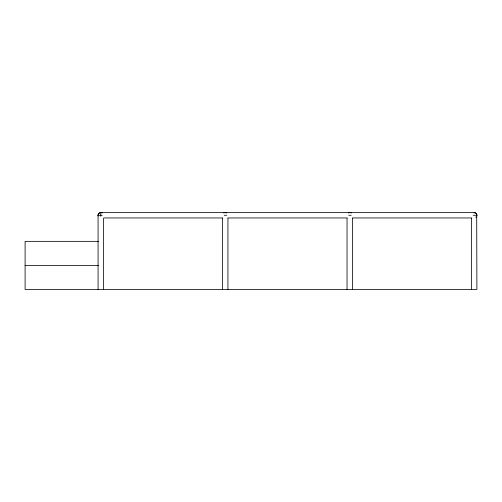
<?xml version="1.0" encoding="UTF-8"?>
<svg xmlns="http://www.w3.org/2000/svg" width="502" height="502" viewBox="0 0 502 502"><rect width="100%" height="100%" fill="white"/><g stroke="black" fill="none" stroke-linecap="round" stroke-linejoin="round"><path stroke-width="0.75" d="M475.833 217.416L476.881 215.603A1.908 1.343 90 0 0 476.875 214.931L476.354 213.639L475.199 212.766M99.779 212.766L98.624 213.639L98.097 214.931A1.895 1.349 -90 0 0 98.097 215.603L98.16 215.929M476.699 216.287A2.686 2.686 0 0 0 474.214 212.578L100.764 212.578L100.764 216.287M102.22 215.27L98.078 215.27L98.078 289.422M224.225 215.27L226.703 215.27M348.708 215.27L351.18 215.27M473.191 215.27L475.664 215.27M476.699 215.27L476.9 289.422L25.1 289.422L25.1 241.355L98.423 241.355M103.927 217.956L222.775 217.956M227.833 217.956L347.309 217.956M352.366 217.956L471.842 217.956M25.1 265.389L98.423 265.389M474.214 212.578L474.214 213.036M471.522 218.357L471.522 289.422M352.417 218.357L352.417 289.422M347.039 218.357L347.039 289.422M227.939 218.357L227.939 289.422M222.562 218.357L222.562 289.422M103.456 218.357L103.456 289.422M98.122 215.753A2.686 2.686 0 0 1 102.264 213.036M348.275 213.005A2.686 2.686 0 0 1 351.231 213.036M223.792 213.005A2.686 2.686 0 0 1 226.747 213.036"/></g></svg>
